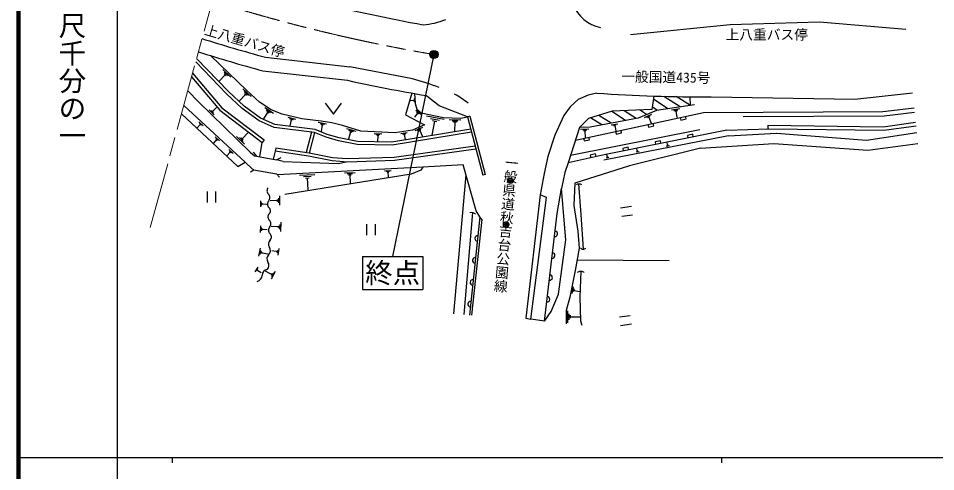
# Model space of a CAD drawing. Units: millimetres, scale not verified. Extents: x 40000 to 680000, y 20000 to 380000.
# Drawn here: x 40000 to 206945, y 202409 to 284821 of the extents above; entities that cross this region are included whole.
import ezdxf
from ezdxf.enums import TextEntityAlignment as Align

# ---------------------------------------------------------------- set-up
doc = ezdxf.new("R2010")
doc.units = ezdxf.units.MM
doc.header["$LTSCALE"] = 1000
doc.header["$PDMODE"] = 32
doc.header["$PDSIZE"] = 500
doc.linetypes.add('CHAIN', pattern=[18.5, 12, -1.5, 3.5, -1.5])
for name, color, linetype, lineweight in [('M-BGD', 7, 'Continuous', 25), ('M-BMK', 2, 'CHAIN', 13), ('M-BMK-SRVR', 3, 'Continuous', 25), ('M-TTL', 2, 'Continuous', 140), ('M-TTL-BAND', 7, 'Continuous', 25)]:
    doc.layers.add(name, color=color, linetype=linetype, lineweight=lineweight)
doc.styles.add('@ＭＳ ゴシック', font='')
doc.styles.add('ＭＳ ゴシック', font='')
doc.styles.get('@ＭＳ ゴシック').set_extended_font_data('@MS Gothic')
doc.styles.get('ＭＳ ゴシック').set_extended_font_data('MS Gothic')

msp = doc.modelspace()

# ---------------------------------------------------------------- linework, layer by layer
at = {"layer": 'M-BGD'}
for p, q in [((84964, 277751), (100304, 276036)), ((115628, 278249), (108123, 241541)), ((77223, 275518), (78650, 274154)), ((111744, 273813), (100304, 276036)), ((77664, 274551), (76572, 273409)), ((77443, 275034), (78157, 274352)), ((77485, 274721), (77842, 274380)), ((84494, 275288), (99896, 273566)), ((81355, 271008), (80239, 269806)), ((80883, 272005), (82385, 270611)), ((81119, 271506), (81870, 270809)), ((81168, 271182), (81543, 270833)), ((160421, 268710), (157472, 270642)), ((162357, 268991), (159743, 270589)), ((162357, 268991), (162251, 270549)), ((81288, 258652), (70094, 268949)), ((95830, 269400), (97330, 267400)), ((97330, 267400), (98830, 269400)), ((111949, 269858), (111347, 269804)), ((111941, 269952), (111958, 269763)), ((112008, 270052), (112041, 269676)), ((112067, 270247), (112133, 269495)), ((158195, 268386), (155590, 270140)), ((75648, 267305), (74748, 268179)), ((75510, 267614), (75061, 268051)), ((75485, 267813), (75260, 268031)), ((75373, 267922), (76072, 268642)), ((85419, 267803), (84591, 266537)), ((84835, 268637), (86418, 267601)), ((85127, 268220), (85919, 267702)), ((85222, 267932), (85617, 267673)), ((112642, 267589), (112068, 266835)), ((112314, 268135), (113256, 267418)), ((112478, 267862), (112949, 267503)), ((112524, 267678), (112759, 267499)), ((114279, 267126), (117489, 266475)), ((141376, 262705), (164724, 267735)), ((147897, 265759), (145622, 267181)), ((150511, 266245), (147986, 267903)), ((152461, 266607), (150251, 268034)), ((154347, 267322), (153048, 268166)), ((153943, 266824), (155272, 267389)), ((154332, 266832), (154996, 267115)), ((156230, 268101), (155355, 268725)), ((158893, 268185), (160397, 268403)), ((159291, 268089), (160043, 268198)), ((159501, 267966), (159877, 268020)), ((159689, 267993), (159864, 266790)), ((73102, 265501), (72556, 264908)), ((72867, 265990), (73609, 265308)), ((72984, 265746), (73355, 265405)), ((73009, 265586), (73194, 265416)), ((89040, 266839), (90445, 266509)), ((89358, 266616), (90061, 266451)), ((89677, 266393), (89413, 265268)), ((89501, 266434), (89852, 266351)), ((94579, 265922), (96094, 265668)), ((94933, 265707), (95690, 265580)), ((95286, 265492), (95083, 264280)), ((95097, 265524), (95475, 265460)), ((115016, 266642), (116621, 266317)), ((115754, 266158), (115233, 263590)), ((115352, 266240), (116155, 266077)), ((118424, 266453), (120552, 266353)), ((118946, 266215), (120010, 266165)), ((119202, 265990), (119734, 265965)), ((119468, 265977), (119388, 264275)), ((122189, 267047), (121748, 266932)), ((121748, 266932), (124530, 256341)), ((122189, 267047), (124971, 256457)), ((146171, 265438), (144102, 266717)), ((147907, 265455), (149084, 265674)), ((148223, 265393), (148811, 265502)), ((154554, 266770), (154886, 266911)), ((154573, 265548), (154678, 265059)), ((154720, 266841), (155172, 265778)), ((155656, 265270), (155550, 265759)), ((160438, 266812), (160543, 266323)), ((160543, 266323), (161521, 266534)), ((161521, 266534), (161416, 267022)), ((80713, 262933), (81810, 264063)), ((93343, 264144), (92358, 260408)), ((93888, 264077), (92899, 260328)), ((99735, 264802), (101427, 264294)), ((100480, 264209), (100073, 262855)), ((100107, 264505), (100953, 264252)), ((100268, 264273), (100691, 264146)), ((104732, 263917), (106164, 263846)), ((109609, 263880), (110779, 264060)), ((109920, 263808), (110505, 263898)), ((112221, 264408), (113624, 265033)), ((112634, 264424), (113336, 264737)), ((112872, 264362), (113223, 264518)), ((113047, 264440), (113548, 263317)), ((164012, 264559), (140471, 259907)), ((142335, 264675), (143851, 264736)), ((142720, 264538), (143478, 264569)), ((142916, 264395), (143295, 264410)), ((143105, 264402), (143154, 263189)), ((168971, 264484), (146640, 259998)), ((148392, 265302), (148686, 265357)), ((148539, 265330), (148714, 264388)), ((148707, 264284), (148813, 263796)), ((148813, 263796), (149790, 264006)), ((149790, 264006), (149685, 264495)), ((154678, 265059), (155656, 265270)), ((76060, 262769), (75493, 262152)), ((75816, 263278), (76588, 262568)), ((75938, 263023), (76324, 262668)), ((75964, 262857), (76157, 262680)), ((81144, 261965), (79732, 263337)), ((80928, 262449), (80222, 263135)), ((80889, 262762), (80536, 263105)), ((83970, 259626), (84358, 262252)), ((84708, 262713), (84358, 262252)), ((105083, 263756), (105799, 263721)), ((105255, 263604), (105613, 263586)), ((105434, 263595), (105378, 262450)), ((110084, 263714), (110377, 263759)), ((110230, 263736), (110375, 262801)), ((142842, 263021), (142947, 262532)), ((142947, 262532), (143925, 262743)), ((143925, 262743), (143819, 263231)), ((169249, 263440), (146575, 259034)), ((156856, 262561), (155876, 262364)), ((155876, 262364), (155974, 261874)), ((156955, 262071), (156856, 262561)), ((158175, 261717), (158082, 262195)), ((162739, 263742), (161758, 263546)), ((161758, 263546), (161857, 263055)), ((162837, 263252), (162739, 263742)), ((78540, 260478), (77955, 259841)), ((78289, 261003), (79085, 260271)), ((78415, 260741), (78813, 260375)), ((78441, 260570), (78640, 260387)), ((82272, 260451), (82966, 259804)), ((150974, 261379), (149993, 261182)), ((149993, 261182), (150092, 260692)), ((151072, 260889), (150974, 261379)), ((152974, 260583), (152411, 260473)), ((152822, 260612), (152541, 260557)), ((152671, 260640), (152583, 261090)), ((152741, 260654), (152600, 260627)), ((158496, 261656), (157899, 261540)), ((158335, 261687), (158037, 261629)), ((158249, 261732), (158100, 261703)), ((82966, 259804), (83319, 259741)), ((88193, 258799), (87003, 259088)), ((146640, 259998), (140035, 258558)), ((145068, 260167), (144090, 259954)), ((144090, 259954), (144197, 259466)), ((145174, 259679), (145068, 260167)), ((147486, 259516), (146958, 259414)), ((147344, 259543), (147080, 259492)), ((147202, 259570), (147119, 259993)), ((147268, 259583), (147136, 259558)), ((82591, 257393), (81288, 258652)), ((82886, 257298), (82591, 257393)), ((113639, 257773), (87158, 256372)), ((106641, 257102), (107831, 257165)), ((120941, 258167), (113639, 257773)), ((91183, 256284), (93941, 256430)), ((91887, 256045), (93266, 256118)), ((92246, 255787), (92936, 255824)), ((92591, 255806), (92708, 253599)), ((99348, 256716), (101278, 256818)), ((99841, 256549), (100806, 256600)), ((100092, 256369), (100575, 256394)), ((100333, 256381), (100415, 254838)), ((106945, 256999), (107540, 257030)), ((107100, 256888), (107397, 256904)), ((107248, 256896), (107299, 255944)), ((121453, 256381), (119224, 231125)), ((124971, 256457), (124530, 256341)), ((74410, 251332), (74410, 253332)), ((75910, 253332), (75910, 251332)), ((87353, 252135), (87374, 251284)), ((87512, 252565), (87555, 250862)), ((84114, 250540), (84145, 251619)), ((84230, 250807), (84245, 251346)), ((84341, 250939), (84349, 251208)), ((84451, 251003), (84455, 251138)), ((84453, 251070), (85208, 251049)), ((87023, 251701), (85832, 251670)), ((87021, 251807), (87026, 251594)), ((87188, 251918), (87199, 251492)), ((151570, 250609), (149592, 250315)), ((121159, 230953), (122702, 249524)), ((124014, 248762), (122097, 230870)), ((149812, 248831), (151790, 249125)), ((84095, 245901), (84154, 247089)), ((87408, 247129), (87391, 246704)), ((87586, 247335), (87553, 246484)), ((87773, 247754), (87706, 246052)), ((103441, 245433), (103441, 247433)), ((104941, 247433), (104941, 245433)), ((124359, 248253), (122493, 230835)), ((84229, 246192), (84258, 246786)), ((84355, 246335), (84370, 246632)), ((84478, 246403), (84485, 246552)), ((84481, 246477), (85314, 246436)), ((87229, 246923), (86038, 246970)), ((87234, 247029), (87225, 246817)), ((83776, 241561), (84080, 243010)), ((83997, 241893), (84149, 242618)), ((84180, 242044), (84256, 242406)), ((84344, 242104), (84382, 242285)), ((84363, 242194), (85377, 241981)), ((86948, 242440), (86114, 242571)), ((86960, 242515), (86936, 242366)), ((87091, 242571), (87044, 242273)), ((87233, 242701), (87140, 242105)), ((87399, 242980), (87212, 241788)), ((102623, 241541), (113623, 241541)), ((102623, 241541), (102623, 235541)), ((113623, 241541), (113623, 235541)), ((141685, 240925), (158467, 240827)), ((83073, 238752), (83637, 239590)), ((83298, 238905), (83580, 239324)), ((83452, 238954), (83593, 239163)), ((83571, 238950), (83642, 239054)), ((83606, 239002), (84193, 238607)), ((85976, 238325), (85005, 238842)), ((86762, 238798), (86024, 237410)), ((86022, 238412), (85930, 238239)), ((86207, 238425), (86023, 238078)), ((86438, 238525), (86070, 237831)), ((102623, 235541), (113623, 235541)), ((140805, 234812), (141043, 236018)), ((140985, 235090), (141104, 235693)), ((141136, 235217), (141195, 235518)), ((141165, 235367), (142131, 235177)), ((140019, 229468), (140030, 231653)), ((140240, 230013), (140245, 231106)), ((140460, 230286), (140462, 230832)), ((140461, 230559), (142209, 230550)), ((151375, 230763), (149397, 230469)), ((135739, 229769), (133259, 230103)), ((149618, 228985), (151596, 229279))]:
    msp.add_line(p, q, dxfattribs=at)
for points in [[(151408, 281875), (169571, 283705), (185811, 284208), (201535, 282866)], [(122344, 264660), (107984, 262308), (101734, 262410), (98372, 263106), (96182, 263729), (94024, 264604), (86703, 265499), (84095, 266647), (81105, 268863), (78262, 271511), (72452, 277539)], [(113897, 265483), (111704, 264507), (108593, 264027), (102333, 264335), (99002, 265335), (97032, 265815), (95085, 266141), (91578, 266552), (88044, 267380), (86040, 268207), (83917, 269597), (81551, 271795), (75038, 278023)], [(122482, 264136), (108024, 261767), (101674, 261871), (98244, 262581), (96006, 263218), (93888, 264077), (86559, 264973), (83822, 266177), (80759, 268448), (77883, 271126), (72286, 276934)], [(71533, 274191), (76648, 268111), (84358, 262252)], [(71719, 274870), (77050, 268533), (84708, 262713)], [(70833, 271641), (72785, 269668), (82272, 260451)], [(111606, 271236), (110483, 267279), (113897, 265483)], [(112093, 271149), (112244, 269331), (112504, 268291), (113318, 267627), (117387, 266802), (120503, 266656), (121748, 266932)], [(121748, 266932), (116578, 268923), (114369, 270651), (114204, 270782)], [(145267, 271222), (143713, 270867), (141878, 270084), (140447, 268711), (139305, 267170), (137638, 263600), (136354, 259699), (135690, 256594), (134986, 252744)], [(155683, 270697), (155280, 268272), (148077, 267931), (143738, 266606), (142106, 264966), (140035, 258558), (139441, 256792), (138838, 253913)], [(166104, 270529), (192264, 270100), (202748, 271266)], [(163050, 269091), (156155, 268090), (152825, 266675), (144056, 265045), (142106, 264966)], [(69686, 267464), (79920, 257860), (81288, 258652)], [(164724, 267735), (197357, 267899), (203030, 268570)], [(171933, 266999), (197556, 267079), (203113, 267783)], [(176459, 264759), (176491, 265411), (197396, 265082), (203305, 265949)], [(168971, 264484), (176562, 264763), (197531, 264493), (203372, 265307)], [(169249, 263440), (177981, 263930), (194339, 262702), (203502, 264061)], [(82750, 260512), (83319, 259741), (87003, 259088), (87825, 259508)], [(86836, 261221), (86753, 260662), (86352, 259204)], [(123290, 261062), (108444, 258984), (99879, 258690), (97089, 258931), (92803, 259771), (86753, 260662)], [(123145, 261612), (108395, 259548), (99894, 259256), (97168, 259492), (92899, 260328), (86836, 261221)], [(164177, 261245), (151199, 258037), (141302, 254834), (141126, 250817), (141805, 246159), (142082, 243036), (141316, 238956)], [(164177, 261245), (177495, 262068), (194613, 260846), (203708, 262091)], [(88193, 258799), (98234, 258455), (99670, 258708)], [(82281, 256898), (82886, 257298), (87004, 256568), (87513, 255922)], [(113639, 257773), (113265, 257236), (111503, 256518), (88469, 252818)], [(124359, 248253), (124014, 248762), (123329, 249836), (120941, 258167)], [(135739, 229769), (138084, 249351), (138838, 253913)], [(135739, 229769), (136948, 231507), (138288, 234678), (139614, 244562), (138838, 253913)], [(141963, 254755), (142356, 249152), (142766, 242849)], [(141316, 238956), (140369, 234148), (139730, 231706), (139718, 229305)], [(142379, 238861), (142187, 234121), (142334, 229818), (142535, 229055)]]:
    msp.add_lwpolyline(points, dxfattribs=at)
msp.add_lwpolyline([(134986, 252744), (132333, 230286), (133259, 230103), (136140, 252259)], close=True, dxfattribs=at)
for centre in [(129563, 255290), (128774, 247350)]:
    msp.add_circle(centre, 500, dxfattribs=at)
for centre, radius, start, end in [((165773, 574029), 295000, 252.41467, 259.82846), ((147375, 289929), 6929, 201.31015, 258.25856), ((112893, 296047), 12406, 273.62132, 293.16422), ((165773, 574029), 307100, 252.48867, 254.74391), ((165773, 574029), 309600, 252.52009, 254.77989), ((94774, 212629), 63494, 69.91142, 74.49815), ((165773, 574029), 307600, 257.63349, 260.3488), ((113479, 259600), 12875, 49.497, 62.62652), ((165773, 574029), 303500, 266.12582, 270.06245), ((86078, 253448), 831, 136.4712, 227.74782), ((84960, 252217), 831, 316.4712, 47.74782), ((86165, 251072), 831, 136.4712, 227.74782), ((85048, 249842), 831, 316.4712, 47.74782), ((86253, 248697), 831, 136.4712, 227.74782), ((85135, 247467), 831, 316.4712, 47.74782), ((86340, 246322), 831, 136.4712, 227.74782), ((85223, 245092), 831, 316.4712, 47.74782), ((137642, 245655), 500, 263.1691, 83.1691), ((86533, 243771), 1030, 133.40418, 214.94314), ((123588, 244785), 500, 83.88464, 263.88464), ((84844, 242591), 1030, 313.40418, 34.94314), ((137166, 241684), 500, 263.1691, 83.1691), ((86260, 241094), 1030, 133.40418, 214.94314), ((84571, 239914), 1030, 313.40418, 34.94314), ((123162, 240808), 500, 83.88464, 263.88464), ((85489, 238059), 1126, 100.77376, 178.6236), ((83238, 238113), 1126, 280.77376, 358.6236), ((122736, 236831), 500, 83.88464, 263.88464), ((136690, 237712), 500, 263.1691, 83.1691), ((136214, 233740), 500, 263.1691, 83.1691), ((122310, 232853), 500, 83.88464, 263.88464)]:
    msp.add_arc(centre, radius, start, end, dxfattribs=at)
for points in [[(141589, 254634), (141737, 254709), (141811, 254735), (141963, 254755), (142181, 254782), (142292, 254726), (142514, 254642)], [(122190, 249533), (122405, 249562), (122507, 249571), (122702, 249524), (122922, 249471), (123014, 249392), (123208, 249241)], [(142299, 243083), (142452, 242951), (142562, 242864), (142766, 242849), (142991, 242832), (143121, 242936), (143301, 243068)], [(141741, 238633), (141970, 238777), (142114, 238870), (142379, 238861), (142636, 238852), (142772, 238758), (142988, 238607)]]:
    msp.add_open_spline(points, degree=3, knots=[0, 0, 0, 0, 1, 1, 1, 2, 2, 2, 2], dxfattribs=at)
for p in [(129563, 255290), (128774, 247350)]:
    msp.add_point(p, dxfattribs=at)
at = {"layer": 'M-BMK'}
msp.add_line((64009, 246784), (85136, 323744), dxfattribs=at)
msp.add_arc((165773, 574029), 300000, 252.59517, 260.37781, dxfattribs=at)
at = {"layer": 'M-BMK-SRVR'}
for radius in [750, 700, 600, 500, 400, 300, 200, 100]:
    msp.add_circle((115628, 278249), radius, dxfattribs=at)
msp.add_point((115628, 278249), dxfattribs=at)
at = {"layer": 'M-TTL'}
msp.add_line((40000, 380000), (40000, 20000), dxfattribs=at)
at = {"layer": 'M-TTL-BAND'}
for p, q in [((58000, 370000), (58000, 20000)), ((40000, 205000), (579000, 205000)), ((68000, 205000), (68000, 204000)), ((168000, 205000), (168000, 204000))]:
    msp.add_line(p, q, dxfattribs=at)

# ---------------------------------------------------------------- texts
at = {"layer": 'M-BGD'}
for s, rotation, style, p in [('上八重バス停', 343.623, 'ＭＳ ゴシック', (81193, 280712)), ('一般国道435号', 359.015, 'ＭＳ ゴシック', (157843, 274134)), ('一般県道秋吉台公園線', 264.925, '@ＭＳ ゴシック', (128774, 247350))]:
    msp.add_text(s, height=1833, rotation=rotation, dxfattribs=dict(at, style=style)).set_placement(p, align=Align.MIDDLE_CENTER)
at = {"layer": 'M-BGD', "style": 'ＭＳ ゴシック'}
for s, height, p in [('上八重バス停', 1833, (176208, 281868)), ('終点', 3666, (108123, 238541))]:
    msp.add_text(s, height=height, dxfattribs=at).set_placement(p, align=Align.MIDDLE_CENTER)
at = {"layer": 'M-TTL-BAND', "style": '@ＭＳ ゴシック'}
msp.add_text('縮尺千分の一', height=3666, rotation=270, dxfattribs=at).set_placement((49777, 261030), align=Align.MIDDLE_RIGHT)

doc.saveas('drawing.dxf')
